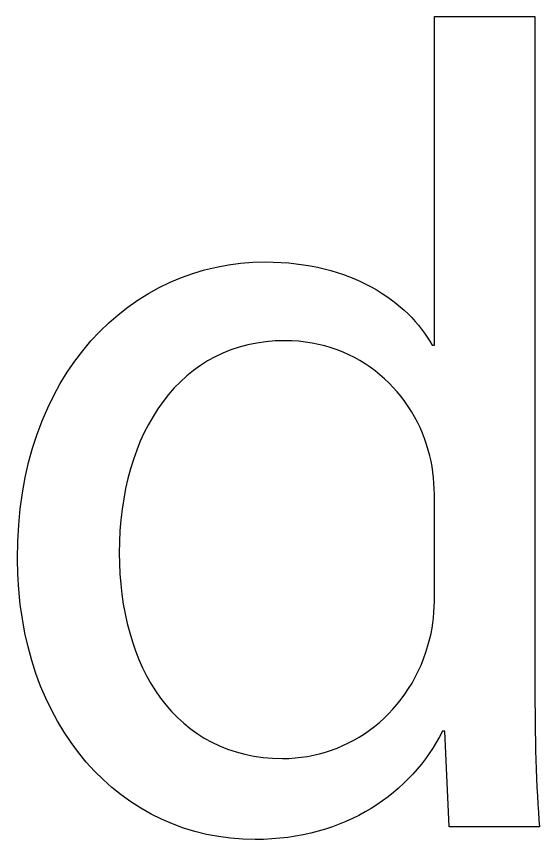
# Model space of a CAD drawing. Extents: x 14 to 1178, y 12 to 836.
# Drawn here: x 600.009 to 601.948, y 738.719 to 741.771 of the extents above; entities that cross this region are included whole.
import ezdxf

# ---------------------------------------------------------------- set-up
doc = ezdxf.new("R2010")
doc.units = 0
doc.layers.add('Gibson-Explorer-00-1958', color=7, linetype='CONTINUOUS')

msp = doc.modelspace()

# ---------------------------------------------------------------- linework, layer by layer
at = {"layer": 'Gibson-Explorer-00-1958', "color": 7}
for points in [[(601.550266, 740.551719), (601.558733, 740.551719), (601.558733, 741.770919), (601.931125, 741.770919), (601.930843, 741.770919)], [(601.930843, 741.770919), (601.930843, 739.294419)], [(601.558451, 739.624442), (601.558451, 739.980148), (601.558451, 739.980148)], [(601.948129, 738.765252), (601.61359, 738.765252), (601.596657, 739.120782), (601.58819, 739.120782)]]:
    msp.add_lwpolyline(points, dxfattribs=at)
for points in [[(600.013425, 739.760015), (600.009192, 740.445956), (600.436829, 740.860717), (600.931882, 740.860717)], [(600.931882, 740.860717), (601.249523, 740.860717), (601.461049, 740.712585), (601.550266, 740.551719)], [(601.003743, 740.568582), (600.61858, 740.568582), (600.390192, 740.22995), (600.390192, 739.781217)], [(601.541517, 740.14105), (601.486414, 740.373954), (601.283143, 740.568582), (601.003743, 740.568582)], [(601.558451, 739.980148), (601.558451, 740.030984), (601.554217, 740.09025), (601.541517, 740.14105)], [(600.893994, 738.718756), (600.398588, 738.718756), (600.013425, 739.137856), (600.013425, 739.760015)], [(600.390192, 739.781217), (600.390192, 739.362117), (600.59759, 739.019323), (600.995488, 739.019323)], [(601.541517, 739.463752), (601.554217, 739.514552), (601.558451, 739.565387), (601.558451, 739.624442)], [(600.995488, 739.019323), (601.245255, 739.019323), (601.473643, 739.188656), (601.541517, 739.463752)], [(601.930843, 739.294419), (601.930843, 739.11235), (601.935429, 738.904952), (601.948129, 738.765252)], [(601.58819, 739.120782), (601.473784, 738.892217), (601.228498, 738.718756), (600.893994, 738.718756)]]:
    msp.add_open_spline(points, degree=3, dxfattribs=at)

doc.saveas('drawing.dxf')
